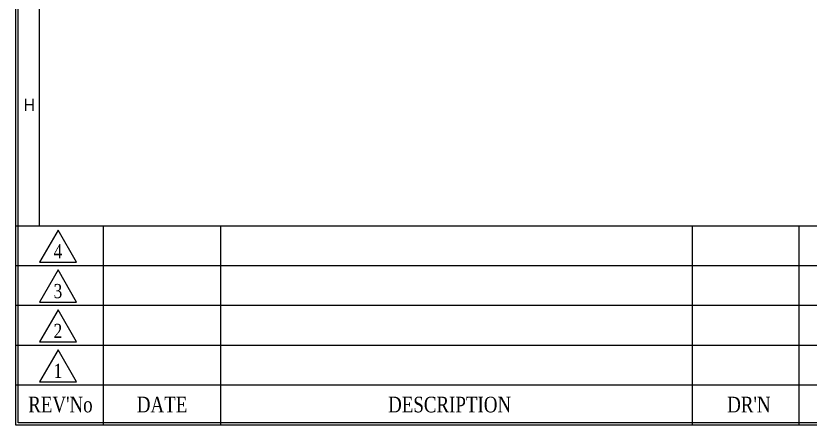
# Model space of a CAD drawing. Header units: millimetres. Extents: x 107 to 2900, y 85 to 3996.
# Drawn here: x 115.3 to 356.4, y 709.6 to 833.8 of the extents above; entities that cross this region are included whole.
import ezdxf
from ezdxf.enums import TextEntityAlignment as Align

# ---------------------------------------------------------------- set-up
doc = ezdxf.new("R2010")
doc.units = ezdxf.units.MM
for name, color, linetype in [('10', 1, 'Continuous'), ('20', 2, 'Continuous'), ('30', 3, 'Continuous'), ('40', 4, 'Continuous'), ('70', 7, 'Continuous')]:
    doc.layers.add(name, color=color, linetype=linetype)
doc.styles.add('SIMPLEX', font='SIMPLEX')
doc.styles.add('SS', font='batang.ttc', dxfattribs={"width": 0.8})

msp = doc.modelspace()

# ---------------------------------------------------------------- linework, layer by layer
at = {"layer": '10', "color": 7}
for points in [[(128.144, 768.779), (122.532, 759.059), (133.756, 759.059)], [(128.144, 756.683), (122.532, 746.963), (133.756, 746.963)], [(128.144, 744.587), (122.532, 734.867), (133.756, 734.867)], [(128.144, 732.491), (122.532, 722.771), (133.756, 722.771)]]:
    msp.add_lwpolyline(points, close=True, dxfattribs=at)
at = {"layer": '20', "color": 7}
msp.add_line((122.478, 770.083), (122.478, 1285.675), dxfattribs=at)
at = {"layer": '40', "color": 7}
for p, q in [((141.844, 770.083), (141.844, 709.603)), ((177.484, 770.083), (177.484, 709.603)), ((320.55, 770.083), (320.55, 709.603)), ((352.95, 770.083), (352.95, 709.603)), ((417.75, 757.987), (115.35, 757.987)), ((417.75, 745.891), (115.35, 745.891)), ((417.75, 733.795), (115.35, 733.795)), ((417.75, 721.699), (115.35, 721.699))]:
    msp.add_line(p, q, dxfattribs=at)
at = {"layer": '70', "color": 7}
msp.add_line((115.35, 770.083), (936.15, 770.083), dxfattribs=at)
for points in [[(936.15, 709.603), (115.35, 709.603), (115.35, 1292.803), (936.15, 1292.803)], [(935.502, 710.251), (115.998, 710.251), (115.998, 1292.155), (935.502, 1292.155)]]:
    msp.add_lwpolyline(points, close=True, dxfattribs=at)

# ---------------------------------------------------------------- texts
at = {"layer": '30', "color": 7, "style": 'SIMPLEX'}
msp.add_text('H', height=3.672, dxfattribs=at).set_placement((119.346, 806.803), align=Align.MIDDLE)
at = {"layer": '40', "color": 7, "style": 'SS', "width": 0.8}
for s, height, p in [('4', 4.32, (128.117, 760.223)), ('3', 4.32, (128.117, 748.127)), ('2', 4.32, (128.117, 736.031)), ('1', 4.32, (128.117, 723.935)), ("REV'No", 4.752, (128.87, 713.471)), ('DATE', 4.752, (159.71, 713.471)), ('DESCRIPTION', 4.752, (246.965, 713.471)), ("DR'N", 4.752, (337.785, 713.459))]:
    msp.add_text(s, height=height, dxfattribs=at).set_placement(p, align=Align.CENTER)

doc.saveas('drawing.dxf')
